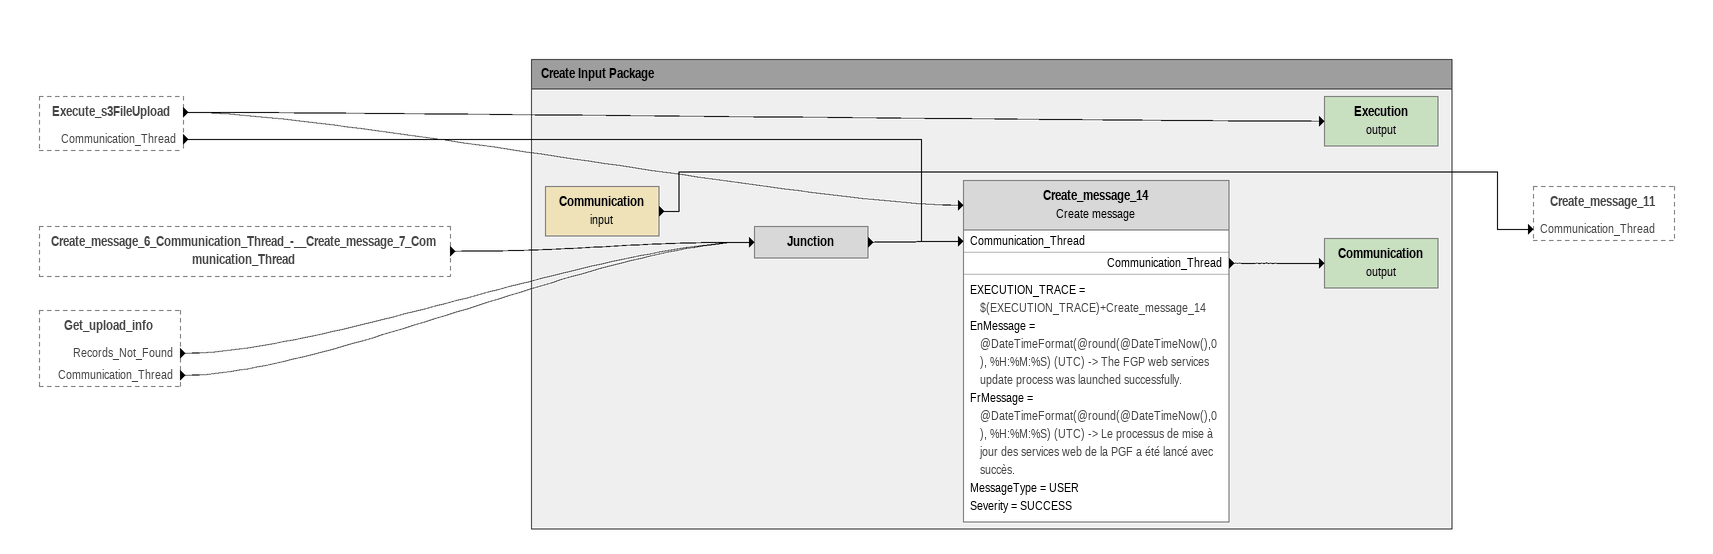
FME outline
Execute_s3FileUpload [outside]
    -> Execution (output)
    -> Create_message_14
    Communication_Thread -> Create_message_14 [Communication_Thread]
Create_message_6_Communication_Thread_-__Create_message_7_Communication_Thread [outside]
    -> Junction
Get_upload_info [outside]
    Records_Not_Found -> Junction
    Communication_Thread -> Junction

Bookmark: Create Input Package
Execution (output)
Communication (input)
    -> Create_message_11 [Communication_Thread]
Junction
    -> Create_message_14 [Communication_Thread]
Create_message_14: Create message
    EXECUTION_TRACE = $(EXECUTION_TRACE)+Create_message_14
    EnMessage = @DateTimeFormat(@round(@DateTimeNow(),0), %H:%M:%S) (UTC) -> The FGP web services update process was launched successfully.
    FrMessage = @DateTimeFormat(@round(@DateTimeNow(),0), %H:%M:%S) (UTC) -> Le processus de mise à jour des services web de la PGF a été lancé avec succès.
    MessageType = USER
    Severity = SUCCESS
    Communication_Thread -> Communication (output)
Communication (output)
